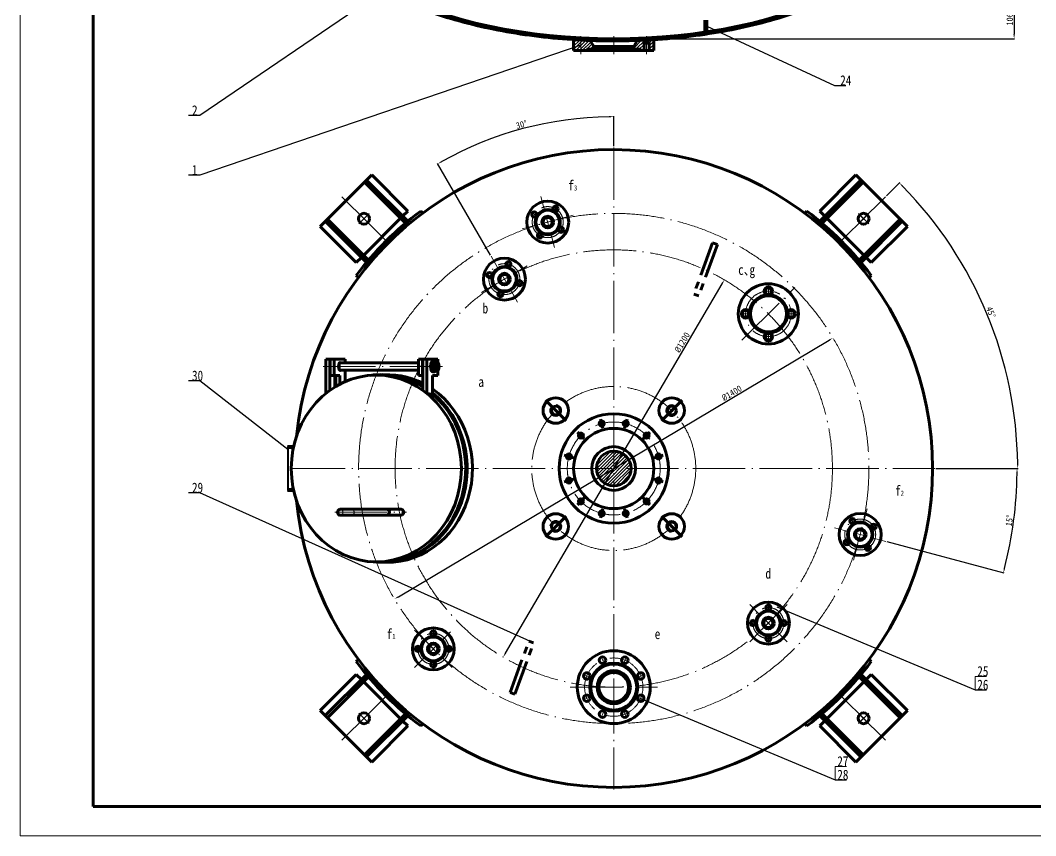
# Model space of a CAD drawing. Extents: x -49005 to 5786, y 3040 to 28144.
# Drawn here: x -49005 to -46219, y 17833 to 20071 of the extents above; entities that cross this region are included whole.
import ezdxf

# ---------------------------------------------------------------- set-up
doc = ezdxf.new("R2010")
doc.units = 0
doc.header["$LTSCALE"] = 6
for name, pattern in [('ACAD_ISO02W100', [15, 12, -3]), ('ACAD_ISO04W100', [30.5, 24, -3, 0.5, -3]), ('PHANTOM2', [31.75, 15.875, -3.175, 3.175, -3.175, 3.175, -3.175])]:
    doc.linetypes.add(name, pattern=pattern)
doc.layers.get('0').update_dxf_attribs({"linetype": 'CONTINUOUS', "lineweight": 20})
doc.layers.get('Defpoints').update_dxf_attribs({"linetype": 'CONTINUOUS'})
for name, color, linetype, lineweight in [('CEN', 6, 'ACAD_ISO04W100', 15), ('CON', 7, 'CONTINUOUS', 70), ('DASH', 4, 'ACAD_ISO02W100', 15), ('HATCH', 3, 'CONTINUOUS', 18), ('min', 1, 'CONTINUOUS', 18)]:
    doc.layers.add(name, color=color, linetype=linetype, lineweight=lineweight)
doc.layers.add('harch', color=3, linetype='CONTINUOUS')
doc.styles.get("Standard").update_dxf_attribs({"font": 'SIMFANG.TTF', "width": 0.8})
doc.dimstyles.get("Standard").update_dxf_attribs({"dimscale": 5, "dimtxt": 3.5, "dimasz": 2.5, "dimexe": 0.25, "dimexo": 0.625, "dimtad": 1, "dimdec": 0, "dimzin": 1, "dimdsep": 46, "dimlunit": 6, "dimtxsty": 'Standard', "dimcen": 2.5, "dimadec": 0, "dimazin": 0, "dimtfac": 1, "dimtdec": 0, "dimtmove": 0, "dimatfit": 3, "dimfxl": 1, "dimtolj": 1, "dimtzin": 0, "dimarcsym": 0})
doc.dimstyles.new('STANDARD$3', dxfattribs={"dimscale": 5, "dimtxt": 3.5, "dimasz": 2.5, "dimexe": 0.25, "dimexo": 0.625, "dimtad": 1, "dimdec": 0, "dimzin": 4, "dimdsep": 46, "dimlunit": 6, "dimtxsty": 'Standard', "dimcen": 2.5, "dimadec": 0, "dimazin": 0, "dimtfac": 1, "dimtdec": 0, "dimtmove": 0, "dimatfit": 3, "dimfxl": 1, "dimtolj": 1, "dimtzin": 0, "dimarcsym": 0})

# ---------------------------------------------------------------- blocks, each defined once
blk = doc.blocks.new('*D122')
at = {"layer": 'Defpoints', "color": 0, "lineweight": 70}
for p in [(-47073.1, 19358.8), (-47679.8, 18323.5)]:
    blk.add_point(p, dxfattribs=at)
at = {"layer": 'min', "color": 0, "lineweight": -2}
blk.add_line((-47673.5, 18334.3), (-47079.4, 19348), dxfattribs=at)
at = {"layer": 'min', "color": 0, "lineweight": 70}
for points in [[(-47081.2, 19349.1), (-47077.6, 19347), (-47073.1, 19358.8)], [(-47675.3, 18335.4), (-47671.7, 18333.2), (-47679.8, 18323.5)]]:
    blk.add_solid(points, dxfattribs=at)
at = {"layer": 'min', "color": 0, "lineweight": 18, "insert": (-47188.7, 19187.3), "char_height": 17.5, "attachment_point": 5, "rotation": 59.6273}
blk.add_mtext('\\A1;{\\Fisocp|c134;%%C}1200', dxfattribs=at)
blk = doc.blocks.new('*D123')
at = {"layer": 'Defpoints', "color": 0, "lineweight": 70}
for p in [(-46775.1, 19199.5), (-47977.8, 18482.9)]:
    blk.add_point(p, dxfattribs=at)
at = {"layer": 'min', "color": 0, "lineweight": -2}
blk.add_line((-47967, 18489.2), (-46785.8, 19193.1), dxfattribs=at)
at = {"layer": 'min', "color": 0, "lineweight": 70}
for points in [[(-46786.9, 19194.9), (-46784.8, 19191.3), (-46775.1, 19199.5)], [(-47968.1, 18491), (-47966, 18487.5), (-47977.8, 18482.9)]]:
    blk.add_solid(points, dxfattribs=at)
at = {"layer": 'min', "color": 0, "lineweight": 18, "insert": (-47052.7, 19048.1), "char_height": 17.5, "attachment_point": 5, "rotation": 30.789}
blk.add_mtext('\\A1;{\\Fisocp|c134;%%C}1400', dxfattribs=at)
blk = doc.blocks.new('*D130')
at = {"layer": 'Defpoints', "color": 0, "lineweight": 70}
for p in [(-46630.6, 19587), (-46699.9, 19517.7), (-46305.9, 19128), (-48257.4, 18841.2), (-46495.4, 18841.2)]:
    blk.add_point(p, dxfattribs=at)
at = {"layer": 'min', "color": 0, "lineweight": -2}
for p, q in [((-46628.4, 19589.2), (-46591.9, 19625.7)), ((-46492.3, 18841.2), (-46266.9, 18841.2))]:
    blk.add_line(p, q, dxfattribs=at)
blk.add_arc((-47376.4, 18841.2), 1108.3, 0.6462, 44.3538, dxfattribs=at)
at = {"layer": 'min', "color": 0, "lineweight": 70}
for points in [[(-46585.4, 19614.5), (-46582.5, 19617.4), (-46592.7, 19624.8)], [(-46266.1, 18853.7), (-46270.3, 18853.7), (-46268.1, 18841.2)]]:
    blk.add_solid(points, dxfattribs=at)
at = {"layer": 'min', "color": 0, "lineweight": 18, "insert": (-46341.5, 19269.8), "char_height": 17.5, "attachment_point": 5, "rotation": 292.5}
blk.add_mtext('\\A1;45°', dxfattribs=at)
blk = doc.blocks.new('_None')
blk = doc.blocks.new('*D131')
at = {"layer": 'Defpoints', "color": 0, "lineweight": 70}
for p in [(-47544.1, 19791.9), (-47376.4, 19722.2), (-47712.7, 19423.6), (-47691.4, 19386.8), (-47376.4, 17960.2)]:
    blk.add_point(p, dxfattribs=at)
at = {"layer": 'min', "color": 0, "lineweight": -2}
for p, q in [((-47376.4, 19725.3), (-47376.4, 19807.9)), ((-47714.2, 19426.3), (-47859.8, 19678.3))]:
    blk.add_line(p, q, dxfattribs=at)
blk.add_arc((-47376.4, 18841.2), 965.4, 90.7418, 119.2582, dxfattribs=at)
at = {"layer": 'min', "color": 0, "lineweight": 70}
for points in [[(-47388.9, 19808.6), (-47388.9, 19804.4), (-47376.4, 19806.6)], [(-47847.3, 19681.6), (-47849.3, 19685.2), (-47859.1, 19677.3)]]:
    blk.add_solid(points, dxfattribs=at)
at = {"layer": 'min', "color": 0, "lineweight": 18, "insert": (-47629.4, 19785.2), "char_height": 17.5, "attachment_point": 5, "rotation": 15}
blk.add_mtext('\\A1;30°', dxfattribs=at)
blk = doc.blocks.new('*D132')
at = {"layer": 'Defpoints', "color": 0, "lineweight": 70}
for p in [(-48257.4, 18841.2), (-46495.4, 18841.2), (-46671.3, 18652.2), (-46630.2, 18641.2), (-46286.7, 18649)]:
    blk.add_point(p, dxfattribs=at)
at = {"layer": 'min', "color": 0, "lineweight": -2}
for p, q in [((-46492.3, 18841.2), (-46268.6, 18841.2)), ((-46627.2, 18640.4), (-46306.4, 18554.4))]:
    blk.add_line(p, q, dxfattribs=at)
blk.add_arc((-47376.4, 18841.2), 1106.6, 345.6472, 359.3528, dxfattribs=at)
at = {"layer": 'min', "color": 0, "lineweight": 70}
for points in [[(-46272, 18828.7), (-46267.9, 18828.7), (-46269.9, 18841.2)], [(-46302.4, 18566.3), (-46306.4, 18567.4), (-46307.6, 18554.8)]]:
    blk.add_solid(points, dxfattribs=at)
at = {"layer": 'min', "color": 0, "lineweight": 18, "insert": (-46291.1, 18698.3), "char_height": 17.5, "attachment_point": 5, "rotation": 82.5}
blk.add_mtext('\\A1;15°', dxfattribs=at)
blk = doc.blocks.new('*D181')
at = {"layer": 'Defpoints', "color": 0, "lineweight": 70}
for p in [(-47376.4, 20126.8), (-47376.4, 20020.5), (-46278, 20020.5)]:
    blk.add_point(p, dxfattribs=at)
at = {"layer": 'min', "color": 0, "lineweight": -2}
for p, q in [((-47373.3, 20126.8), (-46276.7, 20126.8)), ((-46278, 20114.3), (-46278, 20033)), ((-47373.3, 20020.5), (-46276.7, 20020.5))]:
    blk.add_line(p, q, dxfattribs=at)
at = {"layer": 'min', "color": 0, "lineweight": 70}
for points in [[(-46280.1, 20114.3), (-46275.9, 20114.3), (-46278, 20126.8)], [(-46280.1, 20033), (-46275.9, 20033), (-46278, 20020.5)]]:
    blk.add_solid(points, dxfattribs=at)
at = {"layer": 'min', "color": 0, "lineweight": 18, "insert": (-46289.9, 20073.6), "char_height": 17.5, "attachment_point": 5, "rotation": 90}
blk.add_mtext('\\A1;106', dxfattribs=at)

msp = doc.modelspace()

# ---------------------------------------------------------------- hatches: boundary and pattern name
at = {"layer": 'harch', "lineweight": 18}
h = msp.add_hatch(dxfattribs=at)
h.set_pattern_fill('ANSI31', color=256, scale=4, angle=90, style=0)
edge = h.paths.add_edge_path()
edge.add_ellipse((-47376.43, 20457.97), major_axis=(-875, 0), ratio=0.5, start_angle=0, end_angle=84.09628, ccw=False)
edge.add_line((-48251.43, 20457.97), (-48251.43, 20482.97))
edge.add_line((-48251.43, 20482.97), (-48257.43, 20482.97))
edge.add_line((-48257.43, 20482.97), (-48257.43, 20457.97))
edge.add_spline(control_points=[(-48257.43, 20457.97), (-48257.43, 20441.53), (-48255.62, 20425.09), (-48248.11, 20390.99), (-48242.07, 20373.35), (-48225.86, 20338.63), (-48215.7, 20321.56), (-48191.44, 20288.21), (-48177.34, 20271.94), (-48145.43, 20240.4), (-48127.61, 20225.14), (-48088.52, 20195.82), (-48067.25, 20181.77), (-48021.55, 20155.05), (-47997.12, 20142.39), (-47945.45, 20118.63), (-47918.21, 20107.53), (-47861.3, 20087.04), (-47831.64, 20077.66), (-47770.29, 20060.72), (-47738.62, 20053.17), (-47673.71, 20040.03), (-47640.48, 20034.42), (-47572.92, 20025.24), (-47538.59, 20021.67), (-47498.13, 20018.7), (-47492.28, 20018.3), (-47486.43, 20017.93)], knot_values=[4.8380013, 4.8380013, 4.8380013, 4.8380013, 4.9477221, 4.9477221, 5.0672954, 5.0672954, 5.1868686, 5.1868686, 5.3064419, 5.3064419, 5.4260151, 5.4260151, 5.5455884, 5.5455884, 5.6651616, 5.6651616, 5.7847349, 5.7847349, 5.9043081, 5.9043081, 6.0238814, 6.0238814, 6.1434546, 6.1434546, 6.2630279, 6.2630279, 6.2831853, 6.2831853, 6.2831853, 6.2831853], degree=3, periodic=0)
edge.add_spline(control_points=[(-47486.43, 20017.93), (-47479.77, 20017.51), (-47473.1, 20017.12), (-47466.43, 20016.78)], knot_values=[4.8150737, 4.8150737, 4.8150737, 4.8150737, 4.8380013, 4.8380013, 4.8380013, 4.8380013], degree=3, periodic=0)
edge.add_line((-47466.43, 20016.78), (-47466.43, 20022.79))
edge = h.paths.add_edge_path()
edge.add_spline(control_points=[(-47266.43, 20017.93), (-47241.07, 20019.53), (-47215.84, 20021.68), (-47156.65, 20028.08), (-47122.87, 20032.81), (-47056.69, 20044.24), (-47024.27, 20050.94), (-46961.26, 20066.24), (-46930.66, 20074.84), (-46871.71, 20093.8), (-46843.35, 20104.17), (-46789.3, 20126.53), (-46763.59, 20138.53), (-46715.19, 20163.99), (-46692.49, 20177.46), (-46650.43, 20205.68), (-46631.07, 20220.44), (-46595.95, 20251.05), (-46580.19, 20266.91), (-46552.52, 20299.51), (-46540.61, 20316.26), (-46520.83, 20350.43), (-46512.96, 20367.86), (-46503.29, 20397.44), (-46500.34, 20409.49), (-46496.41, 20433.68), (-46495.43, 20445.82), (-46495.43, 20457.97)], knot_values=[3.1415927, 3.1415927, 3.1415927, 3.1415927, 3.2289304, 3.2289304, 3.3485036, 3.3485036, 3.4680769, 3.4680769, 3.5876501, 3.5876501, 3.7072233, 3.7072233, 3.8267966, 3.8267966, 3.9463698, 3.9463698, 4.0659431, 4.0659431, 4.1855163, 4.1855163, 4.3050896, 4.3050896, 4.4246628, 4.4246628, 4.5057198, 4.5057198, 4.5867767, 4.5867767, 4.5867767, 4.5867767], degree=3, periodic=0)
edge.add_line((-46495.43, 20457.97), (-46495.43, 20482.97))
edge.add_line((-46495.43, 20482.97), (-46501.43, 20482.97))
edge.add_line((-46501.43, 20482.97), (-46501.43, 20457.97))
edge.add_ellipse((-47376.43, 20457.97), major_axis=(-875, 0), ratio=0.5, start_angle=106.9435, end_angle=180, ccw=False)
edge.add_ellipse((-47376.43, 20457.97), major_axis=(-875, 0), ratio=0.5, start_angle=106.60155, end_angle=106.9435, ccw=False)
edge.add_ellipse((-47376.43, 20457.97), major_axis=(-875, 0), ratio=0.5, start_angle=95.90372, end_angle=106.60155, ccw=False)
edge.add_line((-47286.43, 20022.79), (-47286.43, 20016.78))
edge.add_spline(control_points=[(-47286.43, 20016.78), (-47279.75, 20017.12), (-47273.09, 20017.51), (-47266.43, 20017.93)], knot_values=[4.5867767, 4.5867767, 4.5867767, 4.5867767, 4.6097043, 4.6097043, 4.6097043, 4.6097043], degree=3, periodic=0)
h = msp.add_hatch(dxfattribs=at)
h.set_pattern_fill('ANSI31', color=256, scale=2, style=0)
h.set_pattern_definition([(45, (0, -100), (-4.4901281, 4.4901281), [])])
h.paths.add_polyline_path([(-47423.93, 18841.17), (-47376.43, 18841.17), (-47376.43, 18888.67, 0.4142136)])
h.paths.add_polyline_path([(-47376.43, 18841.17), (-47328.93, 18841.17, 0.4142136), (-47376.43, 18888.67)])
h.paths.add_polyline_path([(-47376.43, 18841.17), (-47376.43, 18793.67, 0.4142136), (-47328.93, 18841.17)])
h.paths.add_polyline_path([(-47376.43, 18793.67), (-47376.43, 18841.17), (-47423.93, 18841.17, 0.4142136)])
at = {"layer": 'HATCH'}
h = msp.add_hatch(dxfattribs=at)
h.set_pattern_fill('ANSI31', color=256, scale=2, style=0)
edge = h.paths.add_edge_path()
edge.add_spline(control_points=[(-47466.43, 20016.78), (-47473.1, 20017.12), (-47479.77, 20017.51), (-47486.43, 20017.93)], knot_values=[4.8150737, 4.8150737, 4.8150737, 4.8150737, 4.8380013, 4.8380013, 4.8380013, 4.8380013], degree=3, periodic=0)
edge.add_line((-47486.43, 20017.93), (-47486.43, 19987.93))
edge.add_line((-47486.43, 19987.93), (-47466.43, 19987.93))
edge.add_line((-47466.43, 19987.93), (-47466.43, 20016.78))
edge = h.paths.add_edge_path()
edge.add_spline(control_points=[(-47440.79, 20015.65), (-47449.35, 20015.96), (-47457.89, 20016.34), (-47466.43, 20016.78)], knot_values=[4.7857641, 4.7857641, 4.7857641, 4.7857641, 4.8150737, 4.8150737, 4.8150737, 4.8150737], degree=3, periodic=0)
edge.add_line((-47466.43, 20016.78), (-47466.43, 19987.93))
edge.add_line((-47466.43, 19987.93), (-47451.43, 19987.93))
edge.add_line((-47451.43, 19987.93), (-47451.43, 19991.43))
edge.add_line((-47451.43, 19991.43), (-47431.43, 19991.43))
edge.add_line((-47431.43, 19991.43), (-47431.43, 19999.43))
edge.add_line((-47431.43, 19999.43), (-47440.79, 20015.65))
edge = h.paths.add_edge_path()
edge.add_line((-47294.43, 20003.93), (-47293.35, 20003.93))
edge.add_line((-47293.35, 20003.93), (-47293.35, 20011.93))
edge.add_line((-47293.35, 20011.93), (-47286.43, 20015.93))
edge.add_line((-47286.43, 20015.93), (-47286.43, 20016.78))
edge.add_spline(control_points=[(-47286.43, 20016.78), (-47289.14, 20016.64), (-47291.85, 20016.51), (-47300.39, 20016.11), (-47306.22, 20015.86), (-47312.06, 20015.65)], knot_values=[4.6097043, 4.6097043, 4.6097043, 4.6097043, 4.6190122, 4.6190122, 4.639014, 4.639014, 4.639014, 4.639014], degree=3, periodic=0)
edge.add_line((-47312.06, 20015.65), (-47321.43, 19999.43))
edge.add_line((-47321.43, 19999.43), (-47321.43, 19991.43))
edge.add_line((-47321.43, 19991.43), (-47301.43, 19991.43))
edge.add_line((-47301.43, 19991.43), (-47301.43, 19987.93))
edge.add_line((-47301.43, 19987.93), (-47294.43, 19987.93))
edge.add_line((-47294.43, 19987.93), (-47294.43, 20003.93))
h.paths.add_polyline_path([(-47293.35, 20003.93), (-47294.43, 20003.93), (-47294.43, 19987.93), (-47293.35, 19987.93)], flags=16)
h.paths.add_polyline_path([(-47278.43, 20003.93), (-47279.51, 20003.93), (-47279.51, 19987.93), (-47278.43, 19987.93)], flags=17)
edge = h.paths.add_edge_path()
edge.add_spline(control_points=[(-47266.43, 20017.93), (-47273.09, 20017.51), (-47279.75, 20017.12), (-47286.43, 20016.78)], knot_values=[4.5867767, 4.5867767, 4.5867767, 4.5867767, 4.6097043, 4.6097043, 4.6097043, 4.6097043], degree=3, periodic=0)
edge.add_line((-47286.43, 20016.78), (-47286.43, 20015.93))
edge.add_line((-47286.43, 20015.93), (-47279.51, 20011.93))
edge.add_line((-47279.51, 20011.93), (-47279.51, 20003.93))
edge.add_line((-47279.51, 20003.93), (-47278.43, 20003.93))
edge.add_line((-47278.43, 20003.93), (-47278.43, 19987.93))
edge.add_line((-47278.43, 19987.93), (-47266.43, 19987.93))
edge.add_line((-47266.43, 19987.93), (-47266.43, 20017.93))

# ---------------------------------------------------------------- linework, layer by layer
msp.add_lwpolyline([(-49004.64, 17833.49), (-44268.64, 17833.49), (-44268.64, 24545.49), (-49004.64, 24545.49)], close=True)
at = {"lineweight": 70}
msp.add_lwpolyline([(-48804.64, 17913.49), (-44348.64, 17913.49), (-44348.64, 24465.49), (-48804.64, 24465.49)], close=True, dxfattribs=at)
at = {"layer": 'CEN'}
for p, q in [((-47466.43, 19978.03), (-47466.43, 20027.89)), ((-47376.43, 19978.03), (-47376.43, 20027.89)), ((-47286.43, 19978.03), (-47286.43, 20027.89)), ((-47376.43, 19722.17), (-47376.43, 17960.17)), ((-47565.37, 19546.29), (-47576.37, 19587.34)), ((-47541.35, 19545.46), (-47531.35, 19562.78)), ((-47585.75, 19533.56), (-47603.07, 19543.56)), ((-47553.72, 19502.82), (-47561.48, 19531.8)), ((-47528.62, 19525.08), (-47487.57, 19536.08)), ((-47586.58, 19509.55), (-47627.63, 19498.55)), ((-47543.11, 19521.2), (-47572.09, 19513.43)), ((-47573.85, 19489.17), (-47583.85, 19471.85)), ((-47549.84, 19488.34), (-47538.84, 19447.28)), ((-47529.46, 19501.06), (-47512.13, 19491.06)), ((-47691.43, 19386.76), (-47712.68, 19423.57)), ((-47668.02, 19392.17), (-47662.84, 19411.49)), ((-47650.45, 19375.78), (-47613.64, 19397.03)), ((-47707.82, 19369.19), (-47727.14, 19374.37)), ((-47689.42, 19353.28), (-47663.44, 19368.28)), ((-47668.93, 19347.79), (-47683.93, 19373.77)), ((-47702.41, 19345.78), (-47739.21, 19324.53)), ((-47661.43, 19334.8), (-47640.18, 19297.99)), ((-47645.04, 19352.37), (-47625.72, 19347.19)), ((-47024.64, 19192.95), (-46879.69, 19337.91)), ((-46952.16, 19316.24), (-46952.16, 19339.62)), ((-47684.84, 19329.39), (-47690.02, 19310.07)), ((-47002.97, 19265.43), (-47026.35, 19265.43)), ((-46901.35, 19265.43), (-46877.97, 19265.43)), ((-46952.16, 19214.62), (-46952.16, 19191.24)), ((-48173.7, 19121.17), (-47844.07, 19121.17)), ((-48127.38, 19133.82), (-48127.38, 19106.38)), ((-47859.11, 19135.1), (-47859.11, 19106.17)), ((-47873.73, 19096.17), (-47858.76, 19096.17)), ((-48257.43, 18841.17), (-46495.43, 18841.17)), ((-48142.08, 18721.17), (-47944.63, 18721.17)), ((-46692.51, 18688.97), (-46681.52, 18730.02)), ((-46716.53, 18688.14), (-46726.53, 18705.46)), ((-46729.26, 18667.76), (-46770.31, 18678.76)), ((-46704.16, 18645.5), (-46696.4, 18674.48)), ((-46672.13, 18676.24), (-46654.81, 18686.24)), ((-46728.43, 18643.74), (-46745.75, 18633.74)), ((-46714.77, 18663.87), (-46685.79, 18656.11)), ((-46671.3, 18652.23), (-46630.25, 18641.23)), ((-46708.04, 18631.01), (-46719.04, 18589.96)), ((-46684.03, 18631.85), (-46674.03, 18614.53)), ((-46973.38, 18438.11), (-47003.43, 18468.17)), ((-46952.16, 18449.4), (-46952.16, 18469.4)), ((-46930.95, 18438.11), (-46900.9, 18468.17)), ((-46984.66, 18416.9), (-47004.66, 18416.9)), ((-46962.77, 18427.51), (-46941.56, 18406.29)), ((-46962.77, 18406.29), (-46941.56, 18427.51)), ((-46919.66, 18416.9), (-46899.66, 18416.9)), ((-47892.62, 18367.4), (-47922.67, 18397.46)), ((-47871.4, 18378.69), (-47871.4, 18398.69)), ((-47850.19, 18367.4), (-47824.63, 18392.97)), ((-46973.38, 18395.69), (-47003.43, 18365.64)), ((-46930.95, 18395.69), (-46900.9, 18365.64)), ((-47376.43, 18121.17), (-47376.43, 18361.17)), ((-46952.16, 18384.4), (-46952.16, 18364.4)), ((-47903.9, 18346.19), (-47923.9, 18346.19)), ((-47860.8, 18356.8), (-47882.01, 18335.58)), ((-47882.01, 18356.8), (-47860.8, 18335.58)), ((-47838.9, 18346.19), (-47818.9, 18346.19)), ((-47892.62, 18324.98), (-47922.67, 18294.93)), ((-47871.4, 18313.69), (-47871.4, 18293.69)), ((-47850.19, 18324.98), (-47820.14, 18294.93)), ((-47402.83, 18304.91), (-47411.25, 18325.24)), ((-47350.02, 18304.91), (-47341.6, 18325.24)), ((-47440.18, 18267.57), (-47460.5, 18275.99)), ((-47312.68, 18267.57), (-47292.35, 18275.99)), ((-47496.43, 18241.17), (-47256.43, 18241.17)), ((-47440.18, 18214.76), (-47460.5, 18206.34)), ((-47312.68, 18214.76), (-47292.35, 18206.34)), ((-47402.83, 18177.42), (-47411.25, 18157.09)), ((-47350.02, 18177.42), (-47341.6, 18157.09))]:
    msp.add_line(p, q, dxfattribs=at)
at = {"layer": 'CEN', "lineweight": 18}
for p, q in [((-48052.92, 19517.65), (-48122.29, 19587.03)), ((-46699.94, 19517.65), (-46630.56, 19587.03)), ((-48052.92, 19535.33), (-48075.9, 19512.35)), ((-48047.61, 19540.64), (-48070.59, 19517.65)), ((-48000.8, 19465.54), (-48070.59, 19535.33)), ((-46752.05, 19465.54), (-46682.26, 19535.33)), ((-46682.26, 19517.65), (-46705.24, 19540.64)), ((-46676.96, 19512.35), (-46699.94, 19535.33)), ((-48000.8, 18216.79), (-48070.59, 18147)), ((-46752.05, 18216.79), (-46682.26, 18147)), ((-48052.92, 18164.68), (-48122.29, 18095.3)), ((-48075.9, 18169.98), (-48052.92, 18147)), ((-48070.59, 18164.68), (-48047.61, 18141.7)), ((-46705.24, 18141.7), (-46682.26, 18164.68)), ((-46699.94, 18147), (-46676.96, 18169.98)), ((-46699.94, 18164.68), (-46630.56, 18095.3))]:
    msp.add_line(p, q, dxfattribs=at)
at = {"layer": 'CEN', "lineweight": 70}
for p, q in [((-47507.24, 18971.98), (-47563.81, 19028.55)), ((-47245.61, 18971.98), (-47189.04, 19028.55)), ((-47406.06, 18951.76), (-47412.79, 18976.88)), ((-47346.79, 18951.76), (-47340.06, 18976.88)), ((-47457.39, 18922.13), (-47475.78, 18940.51)), ((-47295.46, 18922.13), (-47277.08, 18940.51)), ((-47487.03, 18870.8), (-47512.14, 18877.53)), ((-47265.83, 18870.8), (-47240.72, 18877.53)), ((-47487.03, 18811.53), (-47512.14, 18804.8)), ((-47265.83, 18811.53), (-47240.72, 18804.8)), ((-47457.39, 18760.2), (-47475.78, 18741.82)), ((-47295.46, 18760.2), (-47277.08, 18741.82)), ((-47406.06, 18730.57), (-47412.79, 18705.45)), ((-47346.79, 18730.57), (-47340.06, 18705.45)), ((-47507.24, 18710.35), (-47563.81, 18653.78)), ((-47245.61, 18710.35), (-47189.04, 18653.78))]:
    msp.add_line(p, q, dxfattribs=at)
at = {"layer": 'CEN'}
for centre, radius in [((-47557.6, 19517.31), 42.5), ((-47376.43, 18841.17), 700), ((-47376.43, 18841.17), 600), ((-47676.43, 19360.78), 42.5), ((-46952.16, 19265.43), 62.5), ((-47376.43, 18841.17), 225), ((-47376.43, 18841.17), 127.5), ((-46700.28, 18659.99), 42.5), ((-46952.16, 18416.9), 42.5), ((-47871.4, 18346.19), 42.5), ((-47376.43, 18241.17), 80)]:
    msp.add_circle(centre, radius, dxfattribs=at)
at = {"layer": 'CON', "lineweight": 90}
for p, q in [((-47126.43, 20071.07), (-47126.43, 20038.71)), ((-47121.43, 20071.07), (-47121.43, 20038.71))]:
    msp.add_line(p, q, dxfattribs=at)
at = {"layer": 'CON'}
for p, q in [((-47486.43, 19987.93), (-47486.43, 20017.93)), ((-47431.43, 19999.43), (-47440.79, 20015.65)), ((-47321.43, 19999.43), (-47312.06, 20015.65)), ((-47294.43, 20007.93), (-47278.43, 20007.93)), ((-47286.43, 20015.93), (-47293.35, 20011.93)), ((-47293.35, 19987.93), (-47293.35, 20011.93)), ((-47293.35, 20011.93), (-47279.51, 20011.93)), ((-47293.35, 20011.93), (-47279.51, 20011.93)), ((-47293.35, 20011.93), (-47279.51, 20011.93)), ((-47286.43, 20015.93), (-47279.51, 20011.93)), ((-47279.51, 19987.93), (-47279.51, 20011.93)), ((-47266.43, 19987.93), (-47266.43, 20017.93)), ((-47486.43, 19987.93), (-47266.43, 19987.93)), ((-47451.43, 19987.93), (-47451.43, 19991.43)), ((-47451.43, 19991.43), (-47301.43, 19991.43)), ((-47431.43, 19991.43), (-47431.43, 19999.43)), ((-47431.43, 19999.43), (-47321.43, 19999.43)), ((-47321.43, 19991.43), (-47321.43, 19999.43)), ((-47301.43, 19987.93), (-47301.43, 19991.43)), ((-48166.52, 19141.17), (-48166.52, 19047.25)), ((-48154.73, 19141.17), (-48166.52, 19141.17)), ((-48155.64, 19141.17), (-48155.64, 19055.56)), ((-48154.73, 19141.17), (-48143.86, 19141.17)), ((-48154.73, 19141.17), (-48154.73, 19096.17)), ((-48143.86, 19141.17), (-48143.86, 19096.17)), ((-48143.86, 19141.17), (-48113.43, 19141.17)), ((-48113.43, 19141.17), (-48113.43, 19131.17)), ((-47911.84, 19141.17), (-47900.97, 19141.17)), ((-47911.84, 19141.17), (-47911.84, 19096.17)), ((-47900.97, 19141.17), (-47900.97, 19096.17)), ((-47900.97, 19141.17), (-47858.76, 19141.17)), ((-47900.06, 19141.17), (-47900.06, 19055.56)), ((-47889.19, 19141.17), (-47889.19, 19047.25)), ((-47858.76, 19141.17), (-47858.76, 19131.11)), ((-48154.73, 19131.17), (-48155.64, 19131.17)), ((-48154.73, 19111.17), (-48155.64, 19111.17)), ((-48127.38, 19131.17), (-47911.84, 19131.17)), ((-48113.43, 19131.17), (-48127.38, 19131.17)), ((-48127.38, 19111.17), (-47911.84, 19111.17)), ((-48113.43, 19111.17), (-48127.38, 19111.17)), ((-48113.43, 19111.17), (-48113.43, 19079.54)), ((-47900.97, 19131.17), (-47900.06, 19131.17)), ((-47900.97, 19111.17), (-47900.06, 19111.17)), ((-47872.7, 19136.17), (-47869.08, 19136.17)), ((-47866.95, 19131.17), (-47859.11, 19131.17)), ((-47866.95, 19111.17), (-47859.11, 19111.17)), ((-47865.48, 19124.25), (-47865.48, 19118.49)), ((-47858.76, 19111.22), (-47858.76, 19096.17)), ((-48127.8, 19096.17), (-48154.73, 19096.17)), ((-48141.69, 19096.17), (-48141.69, 19064.83)), ((-48138.67, 19096.17), (-48138.67, 19066.65)), ((-48127.8, 19096.17), (-48127.8, 19072.7)), ((-47911.84, 19096.17), (-47900.06, 19096.17)), ((-47873.73, 19096.17), (-47858.76, 19096.17)), ((-47873.73, 19096.17), (-47873.73, 19045.27)), ((-47872.7, 19106.17), (-47869.08, 19106.17)), ((-47873.73, 19056.53), (-47870.54, 19057.28)), ((-47889.19, 19047.25), (-47873.73, 19045.27)), ((-48271.43, 18901.17), (-48254.74, 18901.17)), ((-48268.43, 18899.17), (-48255.17, 18899.17)), ((-48271.43, 18781.17), (-48254.74, 18781.17)), ((-48268.43, 18783.17), (-48255.17, 18783.17)), ((-48126.83, 18729.17), (-47959.88, 18729.17)), ((-48126.83, 18713.17), (-47959.88, 18713.17))]:
    msp.add_line(p, q, dxfattribs=at)
at = {"layer": 'CON', "lineweight": 70}
for p, q in [((-48181.96, 19505.28), (-48040.54, 19646.7)), ((-47941.55, 19547.71), (-48040.54, 19646.7)), ((-46811.31, 19547.71), (-46712.31, 19646.7)), ((-46712.31, 19646.7), (-46570.89, 19505.28)), ((-47947.81, 19514.37), (-48060.34, 19626.9)), ((-47941.67, 19519.54), (-48054.68, 19632.56)), ((-46811.19, 19519.54), (-46698.17, 19632.56)), ((-46805.04, 19514.37), (-46692.51, 19626.9)), ((-47968.42, 19534.98), (-47962.76, 19540.64)), ((-47955.69, 19533.56), (-47941.55, 19547.71)), ((-47900.41, 19541.93), (-47906.13, 19547.64)), ((-46852.44, 19541.93), (-46846.73, 19547.64)), ((-46811.31, 19547.71), (-46797.17, 19533.56)), ((-46790.09, 19540.64), (-46784.44, 19534.98)), ((-48082.97, 19406.28), (-48181.96, 19505.28)), ((-48054.8, 19406.4), (-48167.82, 19519.42)), ((-48049.64, 19412.55), (-48162.16, 19525.08)), ((-48063.17, 19426.08), (-47961.35, 19527.91)), ((-46791.51, 19527.91), (-46689.69, 19426.08)), ((-46703.22, 19412.55), (-46590.69, 19525.08)), ((-46698.05, 19406.4), (-46585.03, 19519.42)), ((-46669.89, 19406.28), (-46570.89, 19505.28)), ((-48082.97, 19406.28), (-48068.83, 19420.43)), ((-48075.9, 19427.5), (-48070.24, 19433.15)), ((-46684.03, 19420.43), (-46669.89, 19406.28)), ((-46682.61, 19433.15), (-46676.96, 19427.5)), ((-48077.19, 19365.15), (-48082.9, 19370.86)), ((-46675.67, 19365.15), (-46669.95, 19370.86)), ((-48077.19, 18317.18), (-48082.9, 18311.47)), ((-46675.67, 18317.18), (-46669.95, 18311.47)), ((-48082.97, 18276.05), (-48181.96, 18177.05)), ((-48054.8, 18275.93), (-48167.82, 18162.91)), ((-48068.83, 18261.9), (-48082.97, 18276.05)), ((-46698.05, 18275.93), (-46585.03, 18162.91)), ((-46669.89, 18276.05), (-46684.03, 18261.9)), ((-46669.89, 18276.05), (-46570.89, 18177.05)), ((-48049.64, 18269.78), (-48162.16, 18157.25)), ((-48070.24, 18249.18), (-48075.9, 18254.83)), ((-47961.35, 18154.42), (-48063.17, 18256.25)), ((-46689.69, 18256.25), (-46791.51, 18154.42)), ((-46703.22, 18269.78), (-46590.69, 18157.25)), ((-46676.96, 18254.83), (-46682.61, 18249.18)), ((-48040.54, 18035.63), (-48181.96, 18177.05)), ((-47947.81, 18167.96), (-48060.34, 18055.43)), ((-46805.04, 18167.96), (-46692.51, 18055.43)), ((-46570.89, 18177.05), (-46712.31, 18035.63)), ((-47941.67, 18162.79), (-48054.68, 18049.77)), ((-47962.76, 18141.7), (-47968.42, 18147.35)), ((-47941.55, 18134.62), (-47955.69, 18148.77)), ((-47900.41, 18140.4), (-47906.13, 18134.69)), ((-46852.44, 18140.4), (-46846.73, 18134.69)), ((-46797.17, 18148.77), (-46811.31, 18134.62)), ((-46811.19, 18162.79), (-46698.17, 18049.77)), ((-46784.44, 18147.35), (-46790.09, 18141.7)), ((-47941.55, 18134.62), (-48040.54, 18035.63)), ((-46811.31, 18134.62), (-46712.31, 18035.63))]:
    msp.add_line(p, q, dxfattribs=at)
at = {"layer": 'CON', "linetype": 'PHANTOM2'}
for p, q in [((-47105.16, 19460.75), (-47156.46, 19319.8)), ((-47092, 19455.96), (-47143.3, 19315.01)), ((-47660.85, 18226.37), (-47609.55, 18367.32)), ((-47647.7, 18221.58), (-47596.39, 18362.53))]:
    msp.add_line(p, q, dxfattribs=at)
at = {"layer": 'CON', "linetype": 'PHANTOM2', "lineweight": 70}
for p, q in [((-47105.16, 19460.75), (-47092, 19455.96)), ((-47156.46, 19319.8), (-47143.3, 19315.01)), ((-47596.39, 18362.53), (-47609.55, 18367.32)), ((-47647.7, 18221.58), (-47660.85, 18226.37))]:
    msp.add_line(p, q, dxfattribs=at)
at = {"layer": 'CON', "lineweight": 18}
for p, q in [((-48271.43, 18901.17), (-48271.43, 18781.17)), ((-48270.43, 18901.17), (-48270.43, 18781.17)), ((-48268.43, 18899.17), (-48268.43, 18783.17))]:
    msp.add_line(p, q, dxfattribs=at)
at = {"layer": 'CON'}
for centre, radius in [((-47557.6, 19517.31), 57.5), ((-47536.35, 19554.12), 7), ((-47594.41, 19538.56), 7), ((-47557.6, 19517.31), 34.5), ((-47557.6, 19517.31), 32.5), ((-47557.6, 19517.31), 16), ((-47557.6, 19517.31), 12.5), ((-47520.79, 19496.06), 7), ((-47578.85, 19480.51), 7), ((-47676.43, 19360.78), 57.5), ((-47676.43, 19360.78), 34.5), ((-47676.43, 19360.78), 32.5), ((-47665.43, 19401.83), 7), ((-47717.48, 19371.78), 7), ((-47676.43, 19360.78), 16), ((-47676.43, 19360.78), 12.5), ((-47635.38, 19349.78), 7), ((-46952.16, 19265.43), 82.5), ((-46952.16, 19327.93), 11.69), ((-46952.16, 19327.93), 9), ((-47687.43, 19319.73), 7), ((-46952.16, 19265.43), 52.5), ((-46952.16, 19265.43), 49.5), ((-47014.66, 19265.43), 11.69), ((-47014.66, 19265.43), 9), ((-46889.66, 19265.43), 11.69), ((-46889.66, 19265.43), 9), ((-46952.16, 19202.93), 11.69), ((-46952.16, 19202.93), 9), ((-47376.43, 18841.17), 150), ((-47376.43, 18841.17), 110), ((-47376.43, 18841.17), 60), ((-46700.28, 18659.99), 57.5), ((-46700.28, 18659.99), 34.5), ((-46721.53, 18696.8), 7), ((-46700.28, 18659.99), 32.5), ((-46700.28, 18659.99), 16), ((-46700.28, 18659.99), 12.5), ((-46663.47, 18681.24), 7), ((-46737.09, 18638.74), 7), ((-46679.03, 18623.19), 7), ((-46952.16, 18416.9), 57.5), ((-46952.16, 18416.9), 34.5), ((-46952.16, 18416.9), 32.5), ((-46952.16, 18459.4), 7), ((-46994.66, 18416.9), 7), ((-46952.16, 18416.9), 16), ((-46952.16, 18416.9), 12.5), ((-46909.66, 18416.9), 7), ((-47871.4, 18346.19), 57.5), ((-47871.4, 18388.69), 7), ((-47871.4, 18346.19), 34.5), ((-47871.4, 18346.19), 32.5), ((-47871.4, 18346.19), 16), ((-46952.16, 18374.4), 7), ((-47913.9, 18346.19), 7), ((-47871.4, 18346.19), 12.5), ((-47828.9, 18346.19), 7), ((-47376.43, 18241.17), 100), ((-47871.4, 18303.69), 7), ((-47376.43, 18241.17), 65.99), ((-47376.43, 18241.17), 62.99), ((-47407.04, 18315.08), 9), ((-47345.81, 18315.08), 9), ((-47450.34, 18271.78), 9), ((-47376.43, 18241.17), 45.5), ((-47376.43, 18241.17), 40.5), ((-47302.52, 18271.78), 9), ((-47450.34, 18210.55), 9), ((-47302.52, 18210.55), 9), ((-47407.04, 18167.25), 9), ((-47345.81, 18167.25), 9)]:
    msp.add_circle(centre, radius, dxfattribs=at)
at = {"layer": 'CON', "lineweight": 70}
for centre, radius in [((-48061.76, 19526.49), 15), ((-46691.1, 19526.49), 15), ((-47535.53, 19000.26), 35), ((-47217.33, 19000.26), 35), ((-47535.53, 19000.26), 11.88), ((-47217.33, 19000.26), 11.88), ((-47409.43, 18964.32), 6.92), ((-47343.43, 18964.32), 6.92), ((-47466.58, 18931.32), 6.92), ((-47286.27, 18931.32), 6.92), ((-47376.43, 18841.17), 47.5), ((-47499.58, 18874.16), 6.92), ((-47253.27, 18874.16), 6.92), ((-47499.58, 18808.17), 6.92), ((-47253.27, 18808.17), 6.92), ((-47466.58, 18751.01), 6.92), ((-47286.27, 18751.01), 6.92), ((-47409.43, 18718.01), 6.92), ((-47343.43, 18718.01), 6.92), ((-47535.53, 18682.07), 35), ((-47535.53, 18682.07), 11.88), ((-47217.33, 18682.07), 35), ((-47217.33, 18682.07), 11.88), ((-48061.76, 18155.84), 15), ((-46691.1, 18155.84), 15)]:
    msp.add_circle(centre, radius, dxfattribs=at)
at = {"layer": 'CON'}
for radius, start, end in [(875, 185.7826, 174.2174), (883, 126.86171, 143.13829), (883, 36.86171, 53.13829), (883, 216.86171, 233.13829), (883, 306.86171, 323.13829)]:
    msp.add_arc((-47376.43, 18841.17), radius, start, end, dxfattribs=at)
at = {"layer": 'CON', "extrusion": (0, 0, -1)}
msp.add_ellipse((-47376.43, 20457.97), major_axis=(-875, 0), ratio=0.5, start_param=3.1415927, end_param=6.2831853, dxfattribs=at)
at = {"layer": 'CON'}
for centre, major_axis, ratio, start_param, end_param in [((-48127.38, 19121.17), (0, 10), 0.3380946, 0, 3.1415927), ((-47872.7, 19121.17), (0, -15), 0.4226183, 3.1415927, 6.2831853), ((-47869.08, 19121.17), (0, -15), 0.4226183, 2.300524, 7.124254), ((-47865.7, 19121.17), (0, -10), 0.3380946, 3.1415927, 6.2831853), ((-48016.02, 18841.17), (0, 257.5), 0.9063078, 5.7631999, 6.406211), ((-48011.79, 18841.17), (0, 257.5), 0.9063078, 5.7839453, 6.3898075), ((-47997.42, 18841.17), (0, 257.5), 0.9063078, 5.8528366, 6.3865947), ((-47997.42, 18841.17), (0, 257.5), 0.9063078, 3.0381833, 5.7245506), ((-48016.02, 18841.17), (0, 257.5), 0.9063078, 3.0185669, 5.6274922), ((-48011.79, 18841.17), (0, 257.5), 0.9063078, 3.0349705, 5.6501437), ((-48126.83, 18721.17), (0, 8), 0.9063078, 0, 3.1415927), ((-47999.13, 18721.17), (0, 8), 0.9063078, 3.5307029, 5.8199963), ((-47959.88, 18721.17), (0, 8), 0.9063078, 3.1415927, 6.2831853)]:
    msp.add_ellipse(centre, major_axis=major_axis, ratio=ratio, start_param=start_param, end_param=end_param, dxfattribs=at)
for centre, major_axis, ratio in [((-47859.11, 19121.17), (0, -10), 0.3380946), ((-48027.85, 18841.17), (0, 256.22), 0.9108391)]:
    msp.add_ellipse(centre, major_axis=major_axis, ratio=ratio, dxfattribs=at)
for points, knots in [([(-46495.43, 20457.97), (-46495.43, 20445.82), (-46496.41, 20433.68), (-46500.34, 20409.49), (-46503.29, 20397.44), (-46512.96, 20367.86), (-46520.83, 20350.43), (-46540.61, 20316.26), (-46552.52, 20299.51), (-46580.19, 20266.91), (-46595.95, 20251.05), (-46631.07, 20220.44), (-46650.43, 20205.68), (-46692.49, 20177.46), (-46715.19, 20163.99), (-46763.59, 20138.53), (-46789.3, 20126.53), (-46843.35, 20104.17), (-46871.71, 20093.8), (-46930.66, 20074.84), (-46961.26, 20066.24), (-47024.27, 20050.94), (-47056.69, 20044.24), (-47122.87, 20032.81), (-47156.65, 20028.08), (-47225.07, 20020.69), (-47259.72, 20018.01), (-47329.4, 20014.75), (-47364.44, 20014.16), (-47434.41, 20015.08), (-47469.34, 20016.58), (-47538.59, 20021.67), (-47572.92, 20025.24), (-47640.48, 20034.42), (-47673.71, 20040.03), (-47738.62, 20053.17), (-47770.29, 20060.72), (-47831.64, 20077.66), (-47861.3, 20087.04), (-47918.21, 20107.53), (-47945.45, 20118.63), (-47997.12, 20142.39), (-48021.55, 20155.05), (-48067.25, 20181.77), (-48088.52, 20195.82), (-48127.61, 20225.14), (-48145.43, 20240.4), (-48177.34, 20271.94), (-48191.44, 20288.21), (-48215.7, 20321.56), (-48225.86, 20338.63), (-48242.07, 20373.35), (-48248.11, 20390.99), (-48255.62, 20425.09), (-48257.43, 20441.53), (-48257.43, 20457.97)], [3.1415927, 3.1415927, 3.1415927, 3.1415927, 3.2226496, 3.2226496, 3.3037065, 3.3037065, 3.4232797, 3.4232797, 3.542853, 3.542853, 3.6624262, 3.6624262, 3.7819995, 3.7819995, 3.9015727, 3.9015727, 4.021146, 4.021146, 4.1407192, 4.1407192, 4.2602925, 4.2602925, 4.3798657, 4.3798657, 4.499439, 4.499439, 4.6190122, 4.6190122, 4.7385855, 4.7385855, 4.8581587, 4.8581587, 4.977732, 4.977732, 5.0973052, 5.0973052, 5.2168785, 5.2168785, 5.3364517, 5.3364517, 5.4560249, 5.4560249, 5.5755982, 5.5755982, 5.6951714, 5.6951714, 5.8147447, 5.8147447, 5.9343179, 5.9343179, 6.0538912, 6.0538912, 6.1734644, 6.1734644, 6.2831853, 6.2831853, 6.2831853, 6.2831853]), ([(-47266.43, 20017.93), (-47275.79, 20017.34), (-47285.17, 20016.82), (-47329.4, 20014.75), (-47364.44, 20014.16), (-47428.51, 20015), (-47457.56, 20016.1), (-47486.43, 20017.93)], [4.58677667, 4.58677667, 4.58677667, 4.58677667, 4.61901221, 4.61901221, 4.73858546, 4.73858546, 4.83800126, 4.83800126, 4.83800126, 4.83800126]), ([(-48127.38, 19131.67), (-48127.63, 19131.67), (-48127.89, 19131.6), (-48128.36, 19131.38), (-48128.58, 19131.22), (-48128.98, 19130.83), (-48129.17, 19130.6), (-48129.75, 19129.71), (-48130.1, 19128.89), (-48130.67, 19126.98), (-48130.9, 19125.87), (-48131.19, 19123.5), (-48131.26, 19122.24), (-48131.25, 19119.73), (-48131.16, 19118.48), (-48130.84, 19116.14), (-48130.6, 19115.06), (-48130, 19113.2), (-48129.65, 19112.42), (-48128.99, 19111.5), (-48128.74, 19111.23), (-48128.22, 19110.87), (-48127.96, 19110.75), (-48127.59, 19110.68), (-48127.48, 19110.67), (-48127.38, 19110.67)], [0, 0, 0, 0, 0.1584684, 0.1584684, 0.3169369, 0.3169369, 0.4754053, 0.4754053, 0.8463955, 0.8463955, 1.2173857, 1.2173857, 1.5883759, 1.5883759, 1.9593661, 1.9593661, 2.3303563, 2.3303563, 2.7013465, 2.7013465, 2.9065274, 2.9065274, 3.0754456, 3.0754456, 3.1415927, 3.1415927, 3.1415927, 3.1415927]), ([(-48127.38, 19131.67), (-48127.12, 19131.67), (-48126.86, 19131.6), (-48126.45, 19131.41), (-48126.29, 19131.3), (-48126.13, 19131.17)], [0, 0, 0, 0, 0.15846844, 0.15846844, 0.27747167, 0.27747167, 0.27747167, 0.27747167]), ([(-48126.13, 19111.17), (-48126.18, 19111.12), (-48126.24, 19111.07), (-48126.53, 19110.87), (-48126.79, 19110.75), (-48127.16, 19110.68), (-48127.27, 19110.67), (-48127.38, 19110.67)], [2.86410977, 2.86410977, 2.86410977, 2.86410977, 2.90652744, 2.90652744, 3.07544557, 3.07544557, 3.14159265, 3.14159265, 3.14159265, 3.14159265]), ([(-47865.7, 19131.67), (-47865.95, 19131.67), (-47866.21, 19131.6), (-47866.68, 19131.38), (-47866.9, 19131.22), (-47867.3, 19130.83), (-47867.49, 19130.6), (-47868.07, 19129.71), (-47868.42, 19128.89), (-47869, 19126.98), (-47869.22, 19125.87), (-47869.51, 19123.5), (-47869.59, 19122.24), (-47869.57, 19119.73), (-47869.48, 19118.48), (-47869.16, 19116.14), (-47868.92, 19115.06), (-47868.33, 19113.2), (-47867.97, 19112.42), (-47867.31, 19111.5), (-47867.06, 19111.23), (-47866.54, 19110.87), (-47866.29, 19110.75), (-47865.91, 19110.68), (-47865.8, 19110.67), (-47865.7, 19110.67)], [3.1415927, 3.1415927, 3.1415927, 3.1415927, 3.3000611, 3.3000611, 3.4585295, 3.4585295, 3.616998, 3.616998, 3.9879882, 3.9879882, 4.3589784, 4.3589784, 4.7299686, 4.7299686, 5.1009588, 5.1009588, 5.471949, 5.471949, 5.8429392, 5.8429392, 6.0481201, 6.0481201, 6.2170382, 6.2170382, 6.2831853, 6.2831853, 6.2831853, 6.2831853]), ([(-47865.7, 19131.67), (-47865.44, 19131.67), (-47865.19, 19131.6), (-47864.77, 19131.41), (-47864.61, 19131.3), (-47864.45, 19131.17)], [3.14159265, 3.14159265, 3.14159265, 3.14159265, 3.3000611, 3.3000611, 3.41906432, 3.41906432, 3.41906432, 3.41906432]), ([(-47864.45, 19111.17), (-47864.5, 19111.12), (-47864.56, 19111.07), (-47864.85, 19110.87), (-47865.11, 19110.75), (-47865.48, 19110.68), (-47865.59, 19110.67), (-47865.7, 19110.67)], [6.00570242, 6.00570242, 6.00570242, 6.00570242, 6.0481201, 6.0481201, 6.21703822, 6.21703822, 6.28318531, 6.28318531, 6.28318531, 6.28318531])]:
    msp.add_open_spline(points, degree=3, knots=knots, dxfattribs=at)
at = {"layer": 'DASH'}
for centre in [(-48126.83, 18721.17), (-48095.82, 18721.17)]:
    msp.add_ellipse(centre, major_axis=(0, 8), ratio=0.9063078, start_param=3.1415927, end_param=6.2831853, dxfattribs=at)
at = {"layer": 'min'}
for p, q in [((-47294.43, 19987.93), (-47294.43, 20007.93)), ((-47278.43, 19987.93), (-47278.43, 20007.93))]:
    msp.add_line(p, q, dxfattribs=at)
at = {"layer": 'min', "lineweight": 18}
for p, q in [((-47614.47, 19392.83), (-47641.79, 19382.91)), ((-46384.96, 18234.3), (-46384.76, 18270.36)), ((-46384.76, 18270.36), (-46353.36, 18270.36)), ((-46768.99, 17987.1), (-46768.79, 18023.15)), ((-46768.79, 18023.15), (-46737.39, 18023.15))]:
    msp.add_line(p, q, dxfattribs=at)
at = {"layer": 'min', "lineweight": 70}
for centre, start, end in [((-47535.53, 19000.26), 135, 88.44319), ((-47217.33, 19000.26), 45, 358.44319), ((-47535.53, 18682.07), 225, 178.44319), ((-47217.33, 18682.07), 315, 268.44319)]:
    msp.add_arc(centre, 13.5, start, end, dxfattribs=at)
at = {"layer": 'min', "lineweight": 18}
for centre, start, end in [((-47409.43, 18964.32), 210.39847, 149.44817), ((-47343.43, 18964.32), 180.39847, 119.44817), ((-47466.58, 18931.32), 240.39847, 179.44817), ((-47286.27, 18931.32), 150.39847, 89.44817), ((-47499.58, 18874.16), 270.39847, 209.44817), ((-47253.27, 18874.16), 120.39847, 59.44817), ((-47499.58, 18808.17), 300.39847, 239.44817), ((-47253.27, 18808.17), 90.39847, 29.44817), ((-47466.58, 18751.01), 330.39847, 269.44817), ((-47286.27, 18751.01), 60.39847, 359.44817), ((-47409.43, 18718.01), 0.39847, 299.44817), ((-47343.43, 18718.01), 30.39847, 329.44817)]:
    msp.add_arc(centre, 8, start, end, dxfattribs=at)

# ---------------------------------------------------------------- texts
at = {"layer": 'min', "lineweight": 18, "width": 0.8}
msp.add_text('24', height=28, rotation=359.99998, dxfattribs=at).set_placement((-46755.04, 19892.21))
for s, p in [('2', (-48533.54, 19809.9)), ('1', (-48533.54, 19646.3)), ('30', (-48533.54, 19081.91)), ('29', (-48533.54, 18774.47))]:
    msp.add_text(s, height=28, dxfattribs=at).set_placement(p)
at = {"layer": 'min', "linetype": 'ByBlock', "lineweight": 18, "width": 0.8}
for s, p in [('25', (-46379.01, 18270.87)), ('26', (-46379.01, 18233.79)), ('27', (-46763.05, 18023.66)), ('28', (-46763.05, 17986.58))]:
    msp.add_text(s, height=28, dxfattribs=at).set_placement(p)
at = {"layer": 'min', "lineweight": 70, "char_height": 28, "width": 334.0977, "attachment_point": 1}
for s, insert in [('f{\\H0.5x;3}', (-47501.15, 19632.03)), ('c、', (-47035.04, 19400.47)), ('g', (-47003.86, 19400.47)), ('b', (-47736.28, 19294.73)), ('a', (-47747.9, 19093.02)), ('f{\\H0.5x;2}', (-46604.47, 18794.41)), ('d', (-46960.31, 18566.9)), ('f{\\H0.5x;1}', (-47999.36, 18401.01)), ('e', (-47263.96, 18401.01))]:
    msp.add_mtext(s, dxfattribs=dict(at, insert=insert))

# ---------------------------------------------------------------- dimensions: what is measured, and where the dimension line sits
at = {"layer": 'min', "lineweight": 18}
dim = msp.add_linear_dim(base=(-46277.99, 20020.47), p1=(-47376.43, 20126.81), p2=(-47376.43, 20020.47), angle=90, dimstyle='Standard', override={"dimldrblk": 'None'}, dxfattribs=at)
dim.commit()
dim.dimension.update_dxf_attribs({"geometry": '*D181', "text_midpoint": (-46289.87, 20073.64)})
for base, line1, line2, picture, middle in [((-47544.07, 19791.94), ((-47376.43, 19722.17), (-47376.43, 17960.17)), ((-47691.43, 19386.76), (-47712.68, 19423.57)), '*D131', (-47629.37, 19785.18)), ((-46305.9, 19128.01), ((-48257.43, 18841.17), (-46495.43, 18841.17)), ((-46699.94, 19517.65), (-46630.56, 19587.03)), '*D130', (-46341.53, 19269.84)), ((-46286.68, 18649.01), ((-46671.3, 18652.23), (-46630.25, 18641.23)), ((-48257.43, 18841.17), (-46495.43, 18841.17)), '*D132', (-46291.11, 18698.28))]:
    dim = msp.add_angular_dim_2l(base=base, line1=line1, line2=line2, dimstyle='Standard', override={"dimldrblk": 'None'}, dxfattribs=at)
    dim.commit()
    dim.dimension.update_dxf_attribs({"geometry": picture, "text_midpoint": middle})
for p1, p2, text, picture, middle in [((-47679.8, 18323.51), (-47073.05, 19358.82), '{\\Fisocp|c134;%%C}1200', '*D122', (-47188.67, 19187.3)), ((-47977.77, 18482.85), (-46775.09, 19199.48), '{\\Fisocp|c134;%%C}1400', '*D123', (-47052.66, 19048.06))]:
    dim = msp.add_diameter_dim_2p(p1=p1, p2=p2, text=text, dimstyle='STANDARD$3', override={"dimpost": '%%c<>', "dimtmove": 2}, dxfattribs=at)
    dim.commit()
    dim.dimension.update_dxf_attribs({"geometry": picture, "text_midpoint": middle, "dimtype": 163})

# ---------------------------------------------------------------- leaders
for points in [[(-47933.45, 20203.51), (-48511.98, 19809.9), (-48543.59, 19809.9)], [(-47121.43, 20054.89), (-46770.84, 19892.21), (-46739.23, 19892.21)], [(-47466.43, 20002.96), (-48511.98, 19646.3), (-48543.59, 19646.3)], [(-48270.43, 18892.98), (-48511.98, 19081.91), (-48543.59, 19081.91)], [(-47596.39, 18362.53), (-48511.98, 18774.47), (-48543.59, 18774.47)]]:
    msp.add_leader(points, dimstyle='Standard', override={"dimgap": 0.625, "dimtad": 0, "dimldrblk": 'None'}, dxfattribs=at)
at = {"layer": 'min', "linetype": 'ByBlock', "lineweight": 18}
for points in [[(-46928.65, 18461.96), (-46384.96, 18233.79), (-46353.36, 18233.79)], [(-47312.68, 18214.76), (-46768.99, 17986.58), (-46737.39, 17986.58)]]:
    msp.add_leader(points, dimstyle='Standard', override={"dimgap": 0.625, "dimtad": 0, "dimldrblk": 'None'}, dxfattribs=at)

doc.saveas('drawing.dxf')
